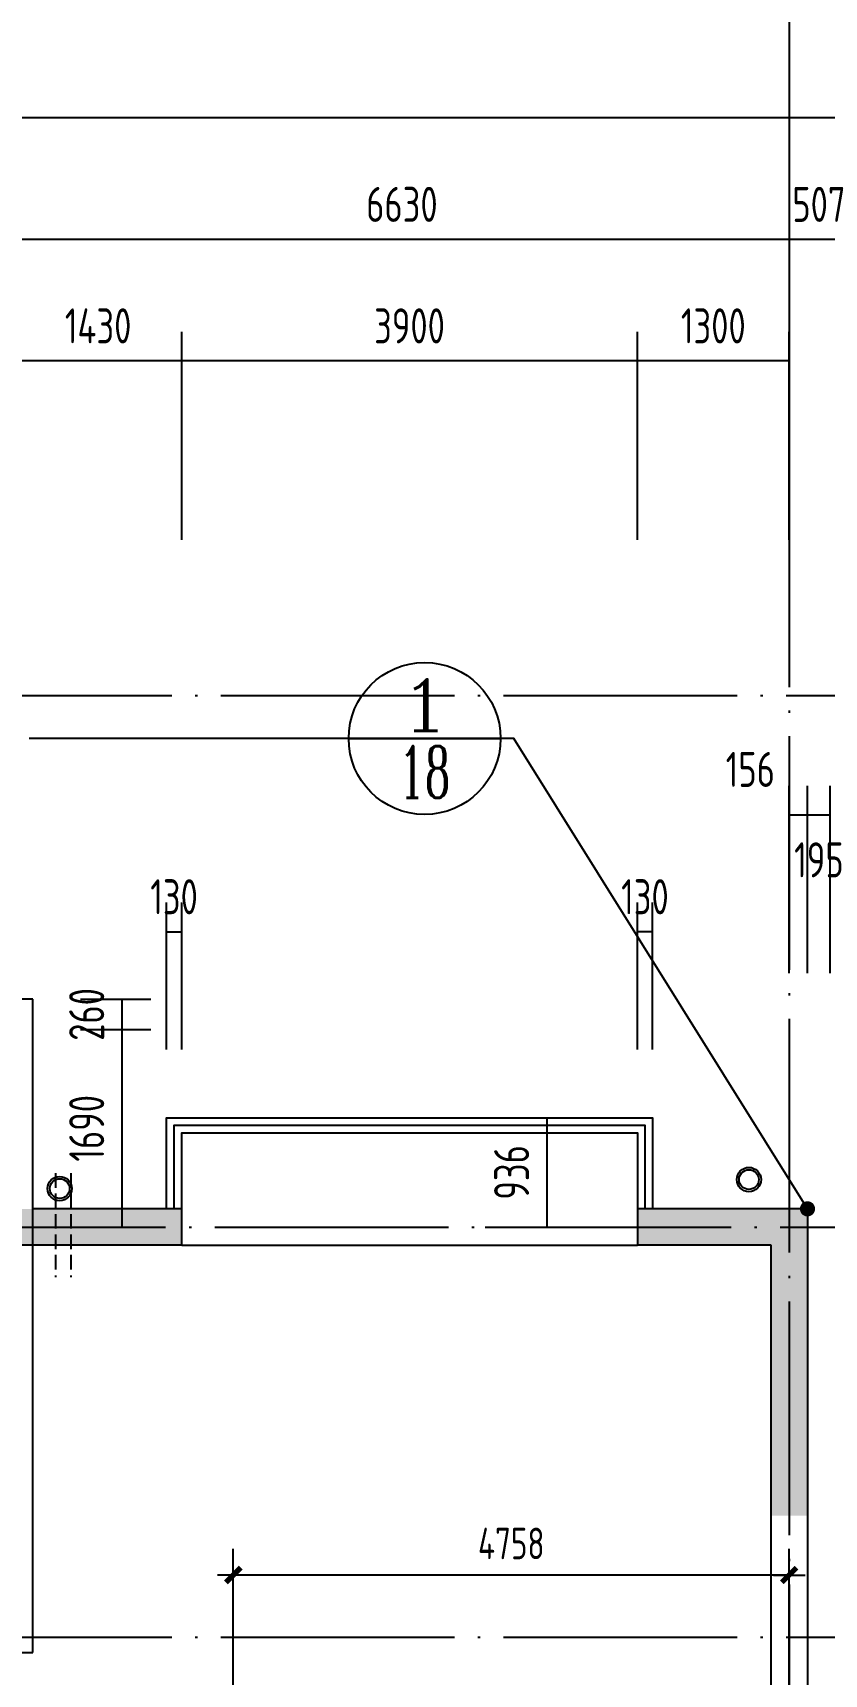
# Model space of a CAD drawing. Extents: x -726032 to 135930, y -151624 to 587044.
# Drawn here: x -345781 to -339008, y 477007 to 491055 of the extents above; entities that cross this region are included whole.
import ezdxf
from ezdxf.enums import TextEntityAlignment as Align

# ---------------------------------------------------------------- set-up
doc = ezdxf.new("R2010")
doc.units = 0
doc.header["$LTSCALE"] = 1000
doc.header["$MEASUREMENT"] = 0
doc.linetypes.add('DASH', pattern=[0.35, 0.25, -0.1])
doc.linetypes.add('DOTE', pattern=[2.42, 2, -0.2, 0.02, -0.2])
doc.layers.get('0').update_dxf_attribs({"linetype": 'CONTINUOUS'})
doc.layers.get('DEFPOINTS').update_dxf_attribs({"color": 1, "linetype": 'CONTINUOUS'})
for name, color, linetype in [('AXIS', 245, 'CONTINUOUS'), ('COLUMN', 170, 'CONTINUOUS'), ('DOTE', 8, 'DOTE'), ('PUB_DIM', 245, 'CONTINUOUS'), ('WALL', 255, 'CONTINUOUS'), ('WINDOW', 155, 'CONTINUOUS'), ('引线', 213, 'CONTINUOUS'), ('空调', 245, 'CONTINUOUS'), ('雨水管', 20, 'CONTINUOUS')]:
    doc.layers.add(name, color=color, linetype=linetype)
doc.styles.add('COMP', font='COMPLEX', dxfattribs={"bigfont": 'hztxt'})
doc.styles.add('DIM_FONT', font='isocp.shx', dxfattribs={"width": 0.8})
doc.dimstyles.new('AXIS', dxfattribs={"dimtxt": 300, "dimasz": 1, "dimexe": 250, "dimexo": 300, "dimgap": 150, "dimtad": 1, "dimdec": 0, "dimzin": 0, "dimdsep": 46, "dimtxsty": 'DIM_FONT', "dimcen": 0.09, "dimse1": 1, "dimse2": 1, "dimclrt": 142, "dimadec": 0, "dimazin": 0, "dimtfac": 1, "dimtdec": 0, "dimtix": 1, "dimtmove": 2, "dimatfit": 3, "dimfxl": 1, "dimtolj": 1, "dimtzin": 0, "dimarcsym": 0})
doc.dimstyles.new('DIMB', dxfattribs={"dimtxt": 300, "dimasz": 1, "dimexe": 250, "dimexo": 300, "dimgap": 150, "dimtad": 1, "dimdec": 0, "dimzin": 0, "dimdsep": 46, "dimtxsty": 'DIM_FONT', "dimcen": 0.09, "dimse2": 1, "dimclrt": 142, "dimadec": 0, "dimazin": 0, "dimtfac": 1, "dimtdec": 0, "dimtix": 1, "dimtmove": 2, "dimatfit": 3, "dimfxl": 1, "dimtolj": 1, "dimtzin": 0, "dimarcsym": 0})
doc.dimstyles.new('DIMN', dxfattribs={"dimtxt": 300, "dimasz": 1, "dimexe": 250, "dimexo": 300, "dimgap": 150, "dimtad": 1, "dimdec": 0, "dimzin": 0, "dimdsep": 46, "dimtxsty": 'DIM_FONT', "dimcen": 0.09, "dimclrt": 142, "dimadec": 0, "dimazin": 0, "dimtfac": 1, "dimtdec": 0, "dimtix": 1, "dimtmove": 2, "dimatfit": 3, "dimfxl": 1, "dimtolj": 1, "dimtzin": 0, "dimarcsym": 0})

# ---------------------------------------------------------------- blocks, each defined once
blk = doc.blocks.new('*D505')
at = {"layer": 'AXIS', "color": 0, "lineweight": -2, "transparency": 16777216}
for p, q in [((-384703, 487756), (-384703, 490577)), ((-316024, 487756), (-316024, 490577)), ((-316025, 490327), (-384702, 490327))]:
    blk.add_line(p, q, dxfattribs=at)
at = {"layer": 'AXIS', "color": 0, "transparency": 16777216}
for points in [[(-384702, 490328), (-384702, 490327), (-384703, 490327)], [(-316025, 490328), (-316025, 490327), (-316024, 490327)]]:
    blk.add_solid(points, dxfattribs=at)
at = {"layer": 'DEFPOINTS', "color": 0, "transparency": 16777216}
for p in [(-384703, 490327), (-384703, 487456), (-316024, 487456)]:
    blk.add_point(p, dxfattribs=at)
at = {"layer": 'AXIS', "color": 142, "transparency": 16777216, "insert": (-350363, 490627), "char_height": 300, "attachment_point": 5, "style": 'DIM_FONT'}
blk.add_mtext('\\A1;68679', dxfattribs=at)
blk = doc.blocks.new('_DIMX')
blk.add_line((-150, 0), (150, 0))
at = {"const_width": 50}
blk.add_lwpolyline([(-70, -70), (70, 70)], dxfattribs=at)
blk = doc.blocks.new('*D639')
at = {"layer": 'DEFPOINTS', "color": 0, "transparency": 16777216}
for p in [(-344065, 477856), (-344065, 476484), (-339307, 476484)]:
    blk.add_point(p, dxfattribs=at)
at = {"layer": 'PUB_DIM', "color": 0, "lineweight": -2, "transparency": 16777216}
for p, q in [((-344065, 476754), (-344065, 478081)), ((-339307, 476754), (-339307, 478081)), ((-339308, 477856), (-344064, 477856))]:
    blk.add_line(p, q, dxfattribs=at)
at = {"layer": 'PUB_DIM', "color": 0, "lineweight": -2, "transparency": 16777216, "xscale": 0.9, "yscale": 0.9, "zscale": 0.9, "rotation": 180}
blk.add_blockref('_DIMX', (-344065, 477856), dxfattribs=at)
at = {"layer": 'PUB_DIM', "color": 0, "lineweight": -2, "transparency": 16777216, "xscale": 0.9, "yscale": 0.9, "zscale": 0.9}
blk.add_blockref('_DIMX', (-339307, 477856), dxfattribs=at)
at = {"layer": 'PUB_DIM', "color": 142, "transparency": 16777216, "insert": (-341686, 478126), "char_height": 270, "attachment_point": 5, "style": 'DIM_FONT'}
blk.add_mtext('\\A1;4758', dxfattribs=at)
blk = doc.blocks.new('*D691')
at = {"layer": 'DEFPOINTS', "color": 0, "transparency": 16777216}
for p in [(-339151, 484361), (-339307, 482706), (-339151, 482706)]:
    blk.add_point(p, dxfattribs=at)
at = {"layer": 'PUB_DIM', "color": 0, "lineweight": -2, "transparency": 16777216}
for p, q in [((-339307, 483006), (-339307, 484611)), ((-339151, 483006), (-339151, 484611)), ((-339308, 484361), (-339309, 484361)), ((-339307, 484361), (-339151, 484361)), ((-339150, 484361), (-339149, 484361))]:
    blk.add_line(p, q, dxfattribs=at)
at = {"layer": 'PUB_DIM', "color": 0, "transparency": 16777216}
for points in [[(-339308, 484361), (-339308, 484361), (-339307, 484361)], [(-339150, 484361), (-339150, 484361), (-339151, 484361)]]:
    blk.add_solid(points, dxfattribs=at)
at = {"layer": 'PUB_DIM', "color": 142, "transparency": 16777216, "insert": (-339640, 484751), "char_height": 300, "attachment_point": 5, "style": 'DIM_FONT'}
blk.add_mtext('\\A1;156', dxfattribs=at)
blk = doc.blocks.new('*D692')
at = {"layer": 'DEFPOINTS', "color": 0, "transparency": 16777216}
for p in [(-338956, 484361), (-339151, 482706), (-338956, 482706)]:
    blk.add_point(p, dxfattribs=at)
at = {"layer": 'PUB_DIM', "color": 0, "lineweight": -2, "transparency": 16777216}
for p, q in [((-339151, 483006), (-339151, 484611)), ((-338956, 483006), (-338956, 484611)), ((-339152, 484361), (-339153, 484361)), ((-339151, 484361), (-338956, 484361)), ((-338955, 484361), (-338954, 484361))]:
    blk.add_line(p, q, dxfattribs=at)
at = {"layer": 'PUB_DIM', "color": 0, "transparency": 16777216}
for points in [[(-339152, 484361), (-339152, 484361), (-339151, 484361)], [(-338955, 484361), (-338955, 484361), (-338956, 484361)]]:
    blk.add_solid(points, dxfattribs=at)
at = {"layer": 'PUB_DIM', "color": 142, "transparency": 16777216, "insert": (-339053, 483977), "char_height": 300, "attachment_point": 5, "style": 'DIM_FONT'}
blk.add_mtext('\\A1;195', dxfattribs=at)
blk = doc.blocks.new('*D3228')
at = {"layer": 'AXIS', "color": 0, "lineweight": -2, "transparency": 16777216}
for p, q in [((-339308, 489287), (-339309, 489287)), ((-338800, 489287), (-339307, 489287)), ((-338799, 489287), (-338798, 489287))]:
    blk.add_line(p, q, dxfattribs=at)
at = {"layer": 'AXIS', "color": 0, "transparency": 16777216}
for points in [[(-339308, 489288), (-339308, 489287), (-339307, 489287)], [(-338799, 489288), (-338799, 489287), (-338800, 489287)]]:
    blk.add_solid(points, dxfattribs=at)
at = {"layer": 'DEFPOINTS', "color": 0, "transparency": 16777216}
for p in [(-339307, 489287), (-339307, 487456), (-338800, 487456)]:
    blk.add_point(p, dxfattribs=at)
at = {"layer": 'AXIS', "color": 142, "transparency": 16777216, "insert": (-339053, 489587), "char_height": 300, "attachment_point": 5, "style": 'DIM_FONT'}
blk.add_mtext('\\A1;507', dxfattribs=at)
blk = doc.blocks.new('*D696')
at = {"layer": 'DEFPOINTS', "color": 0, "transparency": 16777216}
for p in [(-342209, 481770), (-342209, 480834), (-341383, 480834)]:
    blk.add_point(p, dxfattribs=at)
at = {"layer": 'PUB_DIM', "color": 0, "lineweight": -2, "transparency": 16777216}
for p, q in [((-341909, 481770), (-341133, 481770)), ((-341383, 481769), (-341383, 480835)), ((-341909, 480834), (-341133, 480834))]:
    blk.add_line(p, q, dxfattribs=at)
at = {"layer": 'PUB_DIM', "color": 0, "transparency": 16777216}
for points in [[(-341383, 481769), (-341382, 481769), (-341383, 481770)], [(-341383, 480835), (-341382, 480835), (-341383, 480834)]]:
    blk.add_solid(points, dxfattribs=at)
at = {"layer": 'PUB_DIM', "color": 142, "transparency": 16777216, "insert": (-341683, 481302), "char_height": 300, "attachment_point": 5, "rotation": 90, "style": 'DIM_FONT'}
blk.add_mtext('\\A1;936', dxfattribs=at)
blk = doc.blocks.new('_INDEX')
blk.add_line((-0.5, 0), (0.5, 0))
blk.add_circle((0, 0), 0.5)
at = {"style": 'COMP'}
for tag, width, p, p2 in [('1', 2.333333, (-0.17, 0.05), (0.17, 0.05)), ('-', 1.166667, (-0.17, -0.39), (0.17, -0.39))]:
    blk.add_attdef(tag, text='', height=0.34, dxfattribs=dict(at, width=width)).set_placement(p, p2, align=Align.FIT)
blk = doc.blocks.new('*D698')
at = {"layer": 'DEFPOINTS', "color": 0, "transparency": 16777216}
for p in [(-345672, 482784), (-345672, 482524), (-345020, 482524)]:
    blk.add_point(p, dxfattribs=at)
at = {"layer": 'PUB_DIM', "color": 0, "lineweight": -2, "transparency": 16777216}
for p, q in [((-345372, 482784), (-344770, 482784)), ((-345020, 482785), (-345020, 482786)), ((-345020, 482784), (-345020, 482524)), ((-345372, 482524), (-344770, 482524)), ((-345020, 482523), (-345020, 482522))]:
    blk.add_line(p, q, dxfattribs=at)
at = {"layer": 'PUB_DIM', "color": 0, "transparency": 16777216}
for points in [[(-345020, 482785), (-345019, 482785), (-345020, 482784)], [(-345020, 482523), (-345019, 482523), (-345020, 482524)]]:
    blk.add_solid(points, dxfattribs=at)
at = {"layer": 'PUB_DIM', "color": 142, "transparency": 16777216, "insert": (-345320, 482654), "char_height": 300, "attachment_point": 5, "rotation": 90, "style": 'DIM_FONT'}
blk.add_mtext('\\A1;260', dxfattribs=at)
blk = doc.blocks.new('*D3618')
at = {"layer": 'DEFPOINTS', "color": 0, "transparency": 16777216}
for p in [(-345672, 482524), (-345672, 480834), (-345020, 480834)]:
    blk.add_point(p, dxfattribs=at)
at = {"layer": 'PUB_DIM', "color": 0, "lineweight": -2, "transparency": 16777216}
for p, q in [((-345372, 482524), (-344770, 482524)), ((-345020, 482523), (-345020, 480835))]:
    blk.add_line(p, q, dxfattribs=at)
at = {"layer": 'PUB_DIM', "color": 0, "transparency": 16777216}
for points in [[(-345020, 482523), (-345019, 482523), (-345020, 482524)], [(-345020, 480835), (-345019, 480835), (-345020, 480834)]]:
    blk.add_solid(points, dxfattribs=at)
at = {"layer": 'PUB_DIM', "color": 142, "transparency": 16777216, "insert": (-345320, 481679), "char_height": 300, "attachment_point": 5, "rotation": 90, "style": 'DIM_FONT'}
blk.add_mtext('\\A1;1690', dxfattribs=at)
blk = doc.blocks.new('*D699')
at = {"layer": 'DEFPOINTS', "color": 0, "transparency": 16777216}
for p in [(-344507, 483361), (-344637, 482054), (-344507, 482054)]:
    blk.add_point(p, dxfattribs=at)
at = {"layer": 'PUB_DIM', "color": 0, "lineweight": -2, "transparency": 16777216}
for p, q in [((-344637, 482354), (-344637, 483611)), ((-344507, 482354), (-344507, 483611)), ((-344638, 483361), (-344639, 483361)), ((-344637, 483361), (-344507, 483361)), ((-344506, 483361), (-344505, 483361))]:
    blk.add_line(p, q, dxfattribs=at)
at = {"layer": 'PUB_DIM', "color": 0, "transparency": 16777216}
for points in [[(-344638, 483362), (-344638, 483361), (-344637, 483361)], [(-344506, 483362), (-344506, 483361), (-344507, 483361)]]:
    blk.add_solid(points, dxfattribs=at)
at = {"layer": 'PUB_DIM', "color": 142, "transparency": 16777216, "insert": (-344572, 483661), "char_height": 300, "attachment_point": 5, "style": 'DIM_FONT'}
blk.add_mtext('\\A1;130', dxfattribs=at)
blk = doc.blocks.new('*D3619')
at = {"layer": 'DEFPOINTS', "color": 0, "transparency": 16777216}
for p in [(-345937, 488247), (-345937, 486416), (-344507, 486416)]:
    blk.add_point(p, dxfattribs=at)
at = {"layer": 'PUB_DIM', "color": 0, "lineweight": -2, "transparency": 16777216}
for p, q in [((-344507, 486716), (-344507, 488497)), ((-344508, 488247), (-345936, 488247))]:
    blk.add_line(p, q, dxfattribs=at)
at = {"layer": 'PUB_DIM', "color": 0, "transparency": 16777216}
for points in [[(-345936, 488248), (-345936, 488247), (-345937, 488247)], [(-344508, 488248), (-344508, 488247), (-344507, 488247)]]:
    blk.add_solid(points, dxfattribs=at)
at = {"layer": 'PUB_DIM', "color": 142, "transparency": 16777216, "insert": (-345222, 488547), "char_height": 300, "attachment_point": 5, "style": 'DIM_FONT'}
blk.add_mtext('\\A1;1430', dxfattribs=at)
blk = doc.blocks.new('*D700')
at = {"layer": 'DEFPOINTS', "color": 0, "transparency": 16777216}
for p in [(-344507, 488247), (-344507, 486416), (-340607, 486416)]:
    blk.add_point(p, dxfattribs=at)
at = {"layer": 'PUB_DIM', "color": 0, "lineweight": -2, "transparency": 16777216}
for p, q in [((-344507, 486716), (-344507, 488497)), ((-340607, 486716), (-340607, 488497)), ((-340608, 488247), (-344506, 488247))]:
    blk.add_line(p, q, dxfattribs=at)
at = {"layer": 'PUB_DIM', "color": 0, "transparency": 16777216}
for points in [[(-344506, 488248), (-344506, 488247), (-344507, 488247)], [(-340608, 488248), (-340608, 488247), (-340607, 488247)]]:
    blk.add_solid(points, dxfattribs=at)
at = {"layer": 'PUB_DIM', "color": 142, "transparency": 16777216, "insert": (-342557, 488547), "char_height": 300, "attachment_point": 5, "style": 'DIM_FONT'}
blk.add_mtext('\\A1;3900', dxfattribs=at)
blk = doc.blocks.new('*D3229')
at = {"layer": 'AXIS', "color": 0, "lineweight": -2, "transparency": 16777216}
blk.add_line((-339308, 489287), (-345936, 489287), dxfattribs=at)
at = {"layer": 'AXIS', "color": 0, "transparency": 16777216}
for points in [[(-345936, 489288), (-345936, 489287), (-345937, 489287)], [(-339308, 489288), (-339308, 489287), (-339307, 489287)]]:
    blk.add_solid(points, dxfattribs=at)
at = {"layer": 'DEFPOINTS', "color": 0, "transparency": 16777216}
for p in [(-345937, 489287), (-345937, 487456), (-339307, 487456)]:
    blk.add_point(p, dxfattribs=at)
at = {"layer": 'AXIS', "color": 142, "transparency": 16777216, "insert": (-342622, 489587), "char_height": 300, "attachment_point": 5, "style": 'DIM_FONT'}
blk.add_mtext('\\A1;6630', dxfattribs=at)
blk = doc.blocks.new('*D701')
at = {"layer": 'DEFPOINTS', "color": 0, "transparency": 16777216}
for p in [(-340607, 483361), (-340607, 482054), (-340477, 482054)]:
    blk.add_point(p, dxfattribs=at)
at = {"layer": 'PUB_DIM', "color": 0, "lineweight": -2, "transparency": 16777216}
for p, q in [((-340607, 482354), (-340607, 483611)), ((-340477, 482354), (-340477, 483611)), ((-340608, 483361), (-340609, 483361)), ((-340477, 483361), (-340607, 483361)), ((-340476, 483361), (-340475, 483361))]:
    blk.add_line(p, q, dxfattribs=at)
at = {"layer": 'PUB_DIM', "color": 0, "transparency": 16777216}
for points in [[(-340608, 483362), (-340608, 483361), (-340607, 483361)], [(-340476, 483362), (-340476, 483361), (-340477, 483361)]]:
    blk.add_solid(points, dxfattribs=at)
at = {"layer": 'PUB_DIM', "color": 142, "transparency": 16777216, "insert": (-340542, 483661), "char_height": 300, "attachment_point": 5, "style": 'DIM_FONT'}
blk.add_mtext('\\A1;130', dxfattribs=at)
blk = doc.blocks.new('*D702')
at = {"layer": 'DEFPOINTS', "color": 0, "transparency": 16777216}
for p in [(-340607, 488247), (-340607, 486416), (-339307, 486416)]:
    blk.add_point(p, dxfattribs=at)
at = {"layer": 'PUB_DIM', "color": 0, "lineweight": -2, "transparency": 16777216}
for p, q in [((-340607, 486716), (-340607, 488497)), ((-339307, 486716), (-339307, 488497)), ((-339308, 488247), (-340606, 488247))]:
    blk.add_line(p, q, dxfattribs=at)
at = {"layer": 'PUB_DIM', "color": 0, "transparency": 16777216}
for points in [[(-340606, 488248), (-340606, 488247), (-340607, 488247)], [(-339308, 488248), (-339308, 488247), (-339307, 488247)]]:
    blk.add_solid(points, dxfattribs=at)
at = {"layer": 'PUB_DIM', "color": 142, "transparency": 16777216, "insert": (-339957, 488547), "char_height": 300, "attachment_point": 5, "style": 'DIM_FONT'}
blk.add_mtext('\\A1;1300', dxfattribs=at)

msp = doc.modelspace()

# ---------------------------------------------------------------- linework, layer by layer
at = {"layer": 'AXIS'}
msp.add_line((-339306.9, 491627.3), (-339306.9, 487455.9), dxfattribs=at)
at = {"layer": 'COLUMN'}
for points in [[(-346794.9, 480990), (-346794.9, 480678), (-344506.9, 480990), (-344506.9, 480678)], [(-340606.9, 480990), (-340606.9, 480678), (-339150.9, 480990), (-339462.9, 480678)], [(-339462.9, 480678), (-339462.9, 478364), (-339150.9, 480990), (-339150.9, 478364)]]:
    msp.add_solid(points, dxfattribs=at)
at = {"layer": 'DOTE'}
for p, q in [((-339306.9, 487455.9), (-339306.9, 459611.9)), ((-385312.2, 485384), (-315680.4, 485384)), ((-385364.2, 480834), (-315680.4, 480834)), ((-385312.2, 477324), (-315680.4, 477324))]:
    msp.add_line(p, q, dxfattribs=at)
at = {"layer": 'WALL'}
for p, q in [((-345780.9, 482784), (-346092.9, 482784)), ((-345780.9, 477194), (-345780.9, 482784)), ((-344506.9, 480990), (-345780.9, 480990)), ((-344506.9, 480678), (-344506.9, 480990)), ((-339150.9, 480990), (-340606.9, 480990)), ((-340606.9, 480990), (-340606.9, 480678)), ((-339150.9, 480990), (-339150.9, 470798)), ((-344506.9, 480678), (-346794.9, 480678)), ((-339462.9, 480678), (-340606.9, 480678)), ((-339462.9, 475114), (-339462.9, 480678)), ((-346794.9, 477194), (-345780.9, 477194))]:
    msp.add_line(p, q, dxfattribs=at)
at = {"layer": 'WINDOW'}
msp.add_line((-344506.9, 480678), (-340606.9, 480678), dxfattribs=at)
for points in [[(-344636.9, 480990), (-344636.9, 481770), (-340476.9, 481770), (-340476.9, 480990)], [(-344571.9, 480990), (-344571.9, 481705), (-340541.9, 481705), (-340541.9, 480990)], [(-344506.9, 480990), (-344506.9, 481640), (-340606.9, 481640), (-340606.9, 480990)]]:
    msp.add_lwpolyline(points, dxfattribs=at)
at = {"layer": '引线'}
msp.add_lwpolyline([(-339150.9, 480990), (-341665.1, 485015.3), (-345811.3, 485015.3)], dxfattribs=at)
at = {"layer": '引线', "const_width": 64.7}
msp.add_lwpolyline([(-339183.5, 480990, 1), (-339118.2, 480990, 1)], format="xyb", close=True, dxfattribs=at)
at = {"layer": '空调', "linetype": 'DASH', "ltscale": 0.5}
for p, q in [((-345585.9, 481295.8), (-345585.9, 480406.4)), ((-345455.9, 481295.8), (-345455.9, 480406.4))]:
    msp.add_line(p, q, dxfattribs=at)
at = {"layer": '雨水管'}
for centre, radius in [((-339652.2, 481240.6), 104), ((-339652.2, 481240.6), 84.5), ((-345551, 481163.4), 104), ((-345551, 481163.4), 84.5)]:
    msp.add_circle(centre, radius, dxfattribs=at)

# ---------------------------------------------------------------- block references
at = {"layer": '引线'}
ref = msp.add_blockref('_INDEX', (-342427.6, 485015.3), dxfattribs=dict(at, xscale=1300, yscale=1300, zscale=1300))
ref.add_attrib('1', '1', dxfattribs={"layer": '0', "height": 442, "style": 'COMP', "width": 2.333333}).set_placement((-342648.6, 485080.3), (-342206.6, 485080.3), align=Align.FIT)
ref.add_attrib('-', '18', dxfattribs={"layer": '0', "height": 442, "style": 'COMP', "width": 0.724138}).set_placement((-342648.6, 484508.3), (-342206.6, 484508.3), align=Align.FIT)

# ---------------------------------------------------------------- dimensions: what is measured, and where the dimension line sits
at = {"layer": 'AXIS'}
dim = msp.add_aligned_dim(p1=(-316023.9, 487455.9), p2=(-384702.9, 487455.9), distance=-2871.4, dimstyle='DIMN', dxfattribs=at)
dim.commit()
dim.dimension.update_dxf_attribs({"geometry": '*D505', "text_midpoint": (-350363.4, 490627.3)})
for base, p1, p2, picture, middle in [((-345936.9, 489287.3), (-339306.9, 487455.9), (-345936.9, 487455.9), '*D3229', (-342621.9, 489587.3)), ((-339306.9, 489287.3), (-338799.9, 487455.9), (-339306.9, 487455.9), '*D3228', (-339053.4, 489587.3))]:
    dim = msp.add_linear_dim(base=base, p1=p1, p2=p2, dimstyle='AXIS', dxfattribs=at)
    dim.commit()
    dim.dimension.update_dxf_attribs({"geometry": picture, "text_midpoint": middle})
at = {"layer": 'PUB_DIM'}
for base, p1, p2, dimstyle, picture, middle in [((-345936.9, 488247.3), (-344506.9, 486415.9), (-345936.9, 486415.9), 'DIMB', '*D3619', (-345221.9, 488547.3)), ((-344506.9, 488247.3), (-340606.9, 486415.9), (-344506.9, 486415.9), 'DIMN', '*D700', (-342556.9, 488547.3)), ((-340606.9, 488247.3), (-339306.9, 486415.9), (-340606.9, 486415.9), 'DIMN', '*D702', (-339956.9, 488547.3)), ((-344506.9, 483361.3), (-344636.9, 482054.1), (-344506.9, 482054.1), 'DIMN', '*D699', (-344571.9, 483661.3)), ((-340606.9, 483361.3), (-340476.9, 482054.1), (-340606.9, 482054.1), 'DIMN', '*D701', (-340541.9, 483661.3))]:
    dim = msp.add_linear_dim(base=base, p1=p1, p2=p2, dimstyle=dimstyle, dxfattribs=at)
    dim.commit()
    dim.dimension.update_dxf_attribs({"geometry": picture, "text_midpoint": middle})
for base, p1, p2, picture, middle in [((-339150.9, 484360.7), (-339306.9, 482705.8), (-339150.9, 482705.8), '*D691', (-339640.3, 484750.7)), ((-338955.9, 484360.7), (-339150.9, 482705.8), (-338955.9, 482705.8), '*D692', (-339053.4, 483976.6))]:
    dim = msp.add_linear_dim(base=base, p1=p1, p2=p2, dimstyle='DIMN', dxfattribs=at)
    dim.commit()
    dim.dimension.update_dxf_attribs({"geometry": picture, "text_midpoint": middle, "dimtype": 160})
for base, p1, p2, dimstyle, picture, middle in [((-345019.6, 482524), (-345672, 482784), (-345672, 482524), 'DIMN', '*D698', (-345319.6, 482654)), ((-345019.6, 480834), (-345672, 482524), (-345672, 480834), 'DIMB', '*D3618', (-345319.6, 481679)), ((-341382.6, 480834), (-342209.1, 481770), (-342209.1, 480834), 'DIMN', '*D696', (-341682.6, 481302))]:
    dim = msp.add_linear_dim(base=base, p1=p1, p2=p2, angle=270, dimstyle=dimstyle, dxfattribs=at)
    dim.commit()
    dim.dimension.update_dxf_attribs({"geometry": picture, "text_midpoint": middle})
dim = msp.add_linear_dim(base=(-344064.9, 477856.3), p1=(-339306.9, 476483.7), p2=(-344064.9, 476483.7), dimstyle='DIMN', override={"dimscale": 0.9, "dimblk1": '_DIMX', "dimblk2": '_DIMX', "dimsah": 1}, dxfattribs=at)
dim.commit()
dim.dimension.update_dxf_attribs({"geometry": '*D639', "text_midpoint": (-341685.9, 478126.3)})

doc.saveas('drawing.dxf')
